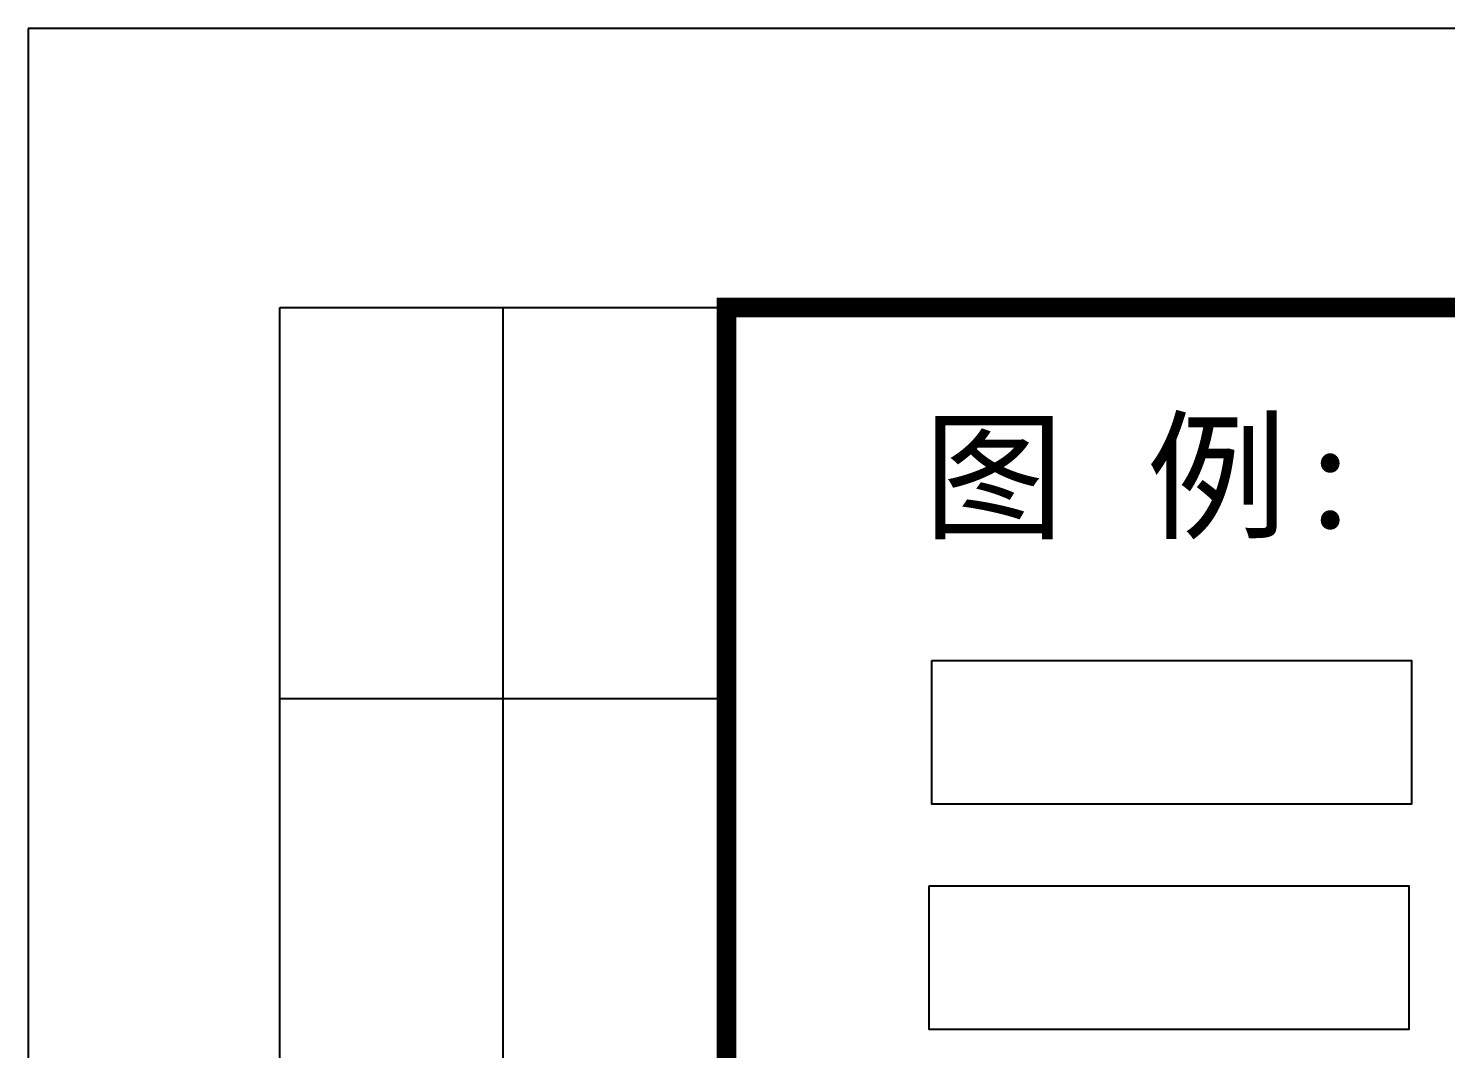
# Model space of a CAD drawing. Extents: x 36524853 to 36525459, y 2743936 to 2747542.
# Drawn here: x 36524893.2 to 36524918.57, y 2744894.8 to 2744913.07 of the extents above; entities that cross this region are included whole.
import ezdxf

# ---------------------------------------------------------------- set-up
doc = ezdxf.new("R2010")
doc.units = 0
doc.header["$LTSCALE"] = 1000
doc.header["$MEASUREMENT"] = 0
for name, color, linetype in [('_0', 7, 'Continuous'), ('A0-11 图框-粗线', 16, 'Continuous'), ('A0-13 图框-细线', 7, 'Continuous'), ('TK_图框', 7, 'Continuous')]:
    doc.layers.add(name, color=color, linetype=linetype)
doc.styles.add('黑体', font='simhei.ttf')

# ---------------------------------------------------------------- blocks, each defined once
blk = doc.blocks.new('240722会签栏')
at = {"layer": 'A0-13 图框-细线'}
for p, q in [((215351.8, 285422.9), (215351.8, 302222.9)), ((215351.8, 302222.9), (216951.8, 302222.9)), ((216152, 286822.9), (216152, 302222.9)), ((215351.8, 300822.9), (216951.8, 300822.9))]:
    blk.add_line(p, q, dxfattribs=at)
blk = doc.blocks.new('A$C6202001D')
at = {"layer": 'A0-11 图框-粗线', "const_width": 70}
blk.add_lwpolyline([(58400, 41000), (2500, 41000), (2500, 1000), (58400, 1000)], close=True, dxfattribs=at)
at = {"layer": 'A0-13 图框-细线'}
blk.add_lwpolyline([(59400, 42000), (0, 42000), (0, 0), (59400, 0)], close=True, dxfattribs=at)
at = {"layer": 'TK_图框'}
blk.add_blockref('240722会签栏', (-214451.8, -261222.9), dxfattribs=at)

msp = doc.modelspace()

# ---------------------------------------------------------------- linework, layer by layer
for points in [[(36524909.376, 2744901.751), (36524917.962, 2744901.751), (36524917.962, 2744899.177), (36524909.376, 2744899.177)], [(36524909.324, 2744897.715), (36524917.911, 2744897.715), (36524917.911, 2744895.141), (36524909.324, 2744895.141)]]:
    msp.add_lwpolyline(points, close=True)
at = {"layer": '_0', "color": 8}
msp.add_lwpolyline([(36524905.698, 2744908.069), (36524941.04, 2744908.069), (36524941.04, 2744850.936), (36524905.698, 2744850.936)], close=True, dxfattribs=at)

# ---------------------------------------------------------------- block references
at = {"xscale": 0.005, "yscale": 0.005, "zscale": 0.005}
msp.add_blockref('A$C6202001D', (36524893.198, 2744703.069), dxfattribs=at)

# ---------------------------------------------------------------- texts
at = {"linetype": 'ByBlock', "style": '黑体'}
for s, p in [('图', (36524909.223, 2744904.121)), ('例', (36524913.215, 2744904.121)), (':', (36524915.876, 2744904.121))]:
    msp.add_text(s, height=1.85, rotation=0, dxfattribs=at).set_placement(p)

doc.saveas('drawing.dxf')
